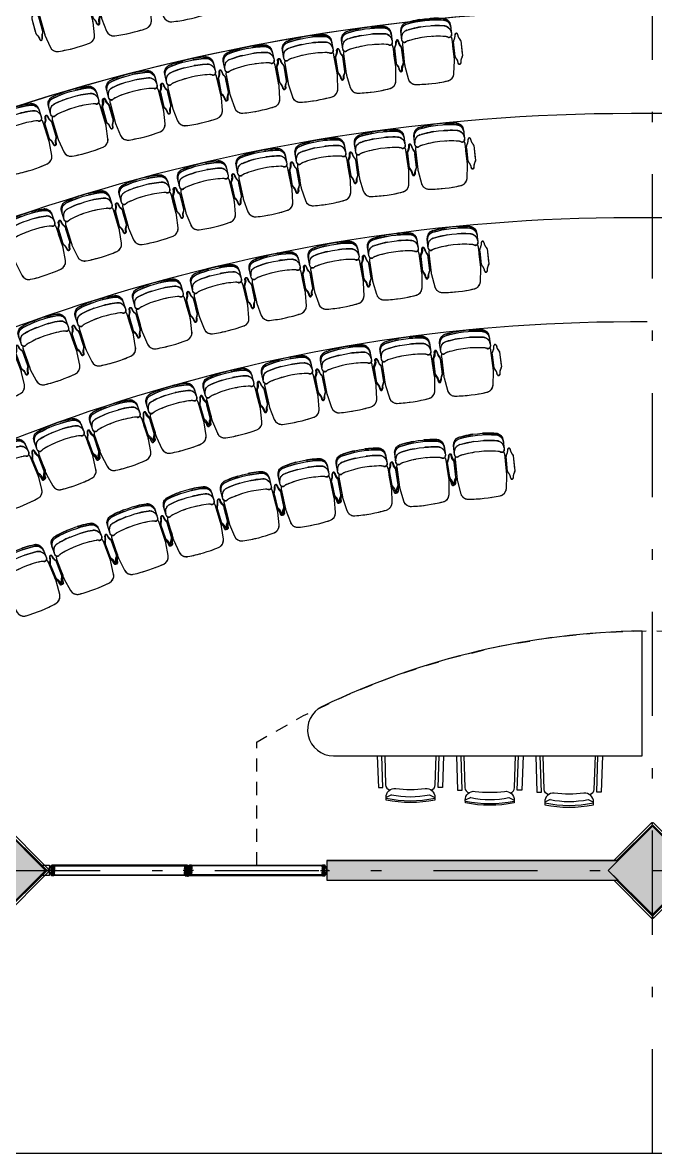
# Model space of a CAD drawing. Header units: millimetres. Extents: x 182 to 575, y -105 to 95.
# Drawn here: x 199 to 205.07, y -4.97 to 5.89 of the extents above; entities that cross this region are included whole.
import ezdxf

# ---------------------------------------------------------------- set-up
doc = ezdxf.new("R2010")
doc.units = ezdxf.units.MM
doc.header["$MEASUREMENT"] = 0
for name, pattern in [('DASHDOT', [1, 0.5, -0.25, 0, -0.25]), ('HIDDEN2', [0.1875, 0.125, -0.0625]), ('XR_BL2_AND_MON-REV15$0$DASHDOT', [1, 0.5, -0.25, 0, -0.25])]:
    doc.linetypes.add(name, pattern=pattern)
for name, color, linetype in [('base', 253, 'Continuous'), ('DEMOLIR', 10, 'HIDDEN2'), ('EIXOS', 31, 'DASHDOT'), ('Mob', 252, 'Continuous'), ('XR_BL2_AND_MON-REV15$0$aca', 2, 'Continuous'), ('XR_BL2_AND_MON-REV15$0$EIXOS_PERFIL', 181, 'XR_BL2_AND_MON-REV15$0$DASHDOT'), ('XR_BL2_AND_MON-REV15$0$MARMORE', 7, 'Continuous'), ('XR_BL2_AND_MON-REV15$0$PERFIL_DIV', 41, 'Continuous'), ('XR_BL2_AND_MON-REV15$0$SHADE', 7, 'Continuous')]:
    doc.layers.add(name, color=color, linetype=linetype)

# ---------------------------------------------------------------- blocks, each defined once
blk = doc.blocks.new('XR_BL2_AND_MON-REV15$0$P2000501')
for points in [[(0.231, -0.362, 0.149389), (0.24, -0.334), (0.24, -0.142, 0.03724), (0.239, -0.127), (0.221, -0.006, 0.342214), (0.154, 0.058, 0.051556), (-0.154, 0.058, 0.342214), (-0.221, -0.006), (-0.239, -0.127, 0.03724), (-0.24, -0.142), (-0.24, -0.334, 0.149389), (-0.231, -0.362)], [(0.24, -0.397, -0.36261), (0.178, -0.471, -0.08991), (-0.178, -0.471, -0.36261), (-0.24, -0.397)], [(0.24, -0.453, -0.36261), (0.178, -0.527, -0.08991), (-0.178, -0.527, -0.36261), (-0.24, -0.453)]]:
    blk.add_lwpolyline(points, format="xyb")
for points in [[(-0.254, -0.154, -0.164851), (-0.25, -0.166), (-0.25, -0.31, -0.164851), (-0.254, -0.322, 0.162089), (-0.273, -0.375, -1), (-0.297, -0.375, 0.162089), (-0.316, -0.322, -0.164851), (-0.32, -0.31), (-0.32, -0.166, -0.164851), (-0.316, -0.154, 0.162089), (-0.297, -0.1, -1), (-0.273, -0.1, 0.162089)], [(0.25, -0.166), (0.25, -0.31, 0.164851), (0.254, -0.322, -0.162089), (0.273, -0.375, 1), (0.297, -0.375, -0.162089), (0.316, -0.322, 0.164851), (0.32, -0.31), (0.32, -0.166, 0.164851), (0.316, -0.154, -0.162089), (0.297, -0.1, 1), (0.273, -0.1, -0.162089), (0.254, -0.154, 0.164851)], [(-0.178, -0.368, 0.08991), (0.178, -0.368, 0.086278), (0.203, -0.359, -0.57735), (0.24, -0.381), (0.24, -0.468, -0.36261), (0.178, -0.542, -0.08991), (-0.178, -0.542, -0.36261), (-0.24, -0.468), (-0.24, -0.381, -0.57735), (-0.203, -0.359, 0.086278)]]:
    blk.add_lwpolyline(points, format="xyb", close=True)
blk = doc.blocks.new('XR_BL2_AND_MON-REV15$0$P50X50')
at = {"layer": 'base'}
blk.add_hatch(color=256, dxfattribs=at).paths.add_polyline_path([(0, -0.424), (0.424, 0), (0, 0.424), (-0.424, 0)])
at = {"layer": 'base', "linetype": 'ByBlock'}
blk.add_lwpolyline([(0, -0.424), (0.424, 0), (0, 0.424), (-0.424, 0)], close=True, dxfattribs=at)
blk = doc.blocks.new('XR_BL2_AND_MON-REV15$0$PILAR 60X60_45')
at = {"layer": 'base'}
blk.add_blockref('XR_BL2_AND_MON-REV15$0$P50X50', (0, 0), dxfattribs=at)
blk = doc.blocks.new('XR_BL2_AND_MON-REV15$0$PILAR_60X60_JUNTA')
at = {"layer": 'base'}
for points in [[(-0.414, 0.01), (0, 0.424), (0.414, 0.01)], [(-0.414, -0.01), (0, -0.424), (0.414, -0.01)]]:
    blk.add_hatch(color=256, dxfattribs=at).paths.add_polyline_path(points)
at = {"layer": 'base', "linetype": 'ByBlock'}
for points in [[(-0.414, 0.01), (0, 0.424), (0.414, 0.01)], [(-0.414, -0.01), (0, -0.424), (0.414, -0.01)]]:
    blk.add_lwpolyline(points, close=True, dxfattribs=at)
at = {"layer": 'base'}
blk.add_point((0, 0), dxfattribs=at)
blk = doc.blocks.new('XR_BL2_AND_MON-REV15$0$P_M')
at = {"layer": 'XR_BL2_AND_MON-REV15$0$MARMORE'}
for p, q in [((-0.007, 0.035), (-0.46, -0.417)), ((0.007, 0.021), (-0.445, -0.431)), ((0.007, 0.021), (-0.007, 0.035)), ((0, 0.028), (0.007, 0.035)), ((0.438, -0.424), (0, 0.014)), ((-0.453, -0.424), (-0.46, -0.417)), ((-0.453, -0.424), (-0.46, -0.431)), ((-0.46, -0.431), (-0.007, -0.884)), ((-0.453, -0.424), (-0.445, -0.431)), ((-0.438, -0.424), (0, -0.863)), ((-0.007, -0.87), (0.445, -0.417)), ((0.445, -0.417), (0.46, -0.431)), ((0.453, -0.424), (0.46, -0.417)), ((-0.007, -0.87), (0.007, -0.884)), ((0, -0.877), (-0.007, -0.884))]:
    blk.add_line(p, q, dxfattribs=at)
for points in [[(0.46, -0.417), (0.007, 0.035)], [(0.007, -0.884), (0.46, -0.431)]]:
    blk.add_lwpolyline(points, dxfattribs=at)
blk = doc.blocks.new('XR_BL2_AND_MON-REV15$0$A$C331768BC')
at = {"layer": 'XR_BL2_AND_MON-REV15$0$SHADE'}
blk.add_hatch(color=254, dxfattribs=at).paths.add_polyline_path([(73, 22), (73, 17), (85, 17), (85, 26), (80, 26), (80, 45), (85, 45), (85, 54), (73, 54), (73, 49), (29, 49), (29, 54), (18, 54), (18, 46), (23, 46), (23, 25), (18, 25), (18, 17), (29, 17), (29, 22), (51, 22)])
at = {"layer": 'XR_BL2_AND_MON-REV15$0$EIXOS_PERFIL'}
for p, q in [((-9, 35, -59), (110, 35, -59)), ((51, 86, -59), (51, -19, -59))]:
    blk.add_line(p, q, dxfattribs=at)
at = {"layer": 'XR_BL2_AND_MON-REV15$0$PERFIL_DIV'}
for p, q in [((0, 65, -59), (0, 46, -59)), ((2, 66, -59), (1, 66, -59)), ((2, 5, -59), (1, 5, -59)), ((2, 50, -59), (2, 66, -59)), ((9, 50, -59), (2, 50, -59)), ((2, 49, -59), (11, 49, -59)), ((2, 46, -59), (2, 49, -59)), ((13, 42, -59), (6, 42, -59)), ((16, 40, -59), (6, 40, -59)), ((9, 65, -59), (9, 50, -59)), ((9, 33, -59), (9, 37, -59)), ((10, 63, -59), (10, 65, -59)), ((10, 50, -59), (10, 57, -59)), ((15, 50, -59), (10, 50, -59)), ((10, 37, -59), (10, 33, -59)), ((11, 49, -59), (11, 49, -59)), ((11, 49, -59), (13, 49, -59)), ((12, 40, -59), (16, 40, -59)), ((15, 39, -59), (12, 39, -59)), ((12, 31, -59), (15, 31, -59)), ((16, 30, -59), (12, 30, -59)), ((14, 69, -59), (13, 69, -59)), ((13, 69, -59), (13, 51, -59)), ((13, 51, -59), (14, 51, -59)), ((13, 49, -59), (13, 42, -59)), ((14, 71, -59), (34, 71, -59)), ((15, 70, -59), (14, 70, -59)), ((14, 58, -59), (14, 69, -59)), ((21, 58, -59), (14, 58, -59)), ((14, 55, -59), (30, 55, -59)), ((14, 51, -59), (14, 55, -59)), ((15, 67, -59), (15, 70, -59)), ((15, 67, -59), (16, 67, -59)), ((18, 58, -59), (15, 60, -59)), ((15, 60, -59), (16, 60, -59)), ((16, 55, -59), (15, 55, -59)), ((15, 55, -59), (15, 50, -59)), ((15, 42, -59), (15, 49, -59)), ((15, 49, -59), (16, 49, -59)), ((16, 42, -59), (15, 42, -59)), ((18, 13, -59), (15, 11, -59)), ((15, 11, -59), (16, 11, -59)), ((16, 70, -59), (31, 70, -59)), ((16, 67, -59), (16, 70, -59)), ((16, 60, -59), (19, 58, -59)), ((16, 49, -59), (16, 55, -59)), ((16, 40, -59), (16, 42, -59)), ((16, 40, -59), (16, 40, -59)), ((16, 31, -59), (16, 30, -59)), ((16, 30, -59), (16, 29, -59)), ((16, 11, -59), (19, 13, -59)), ((17, 39, -59), (18, 39, -59)), ((18, 32, -59), (17, 32, -59)), ((21, 59, -59), (22, 61, -59)), ((24, 59, -59), (21, 58, -59)), ((21, 12, -59), (22, 10, -59)), ((23, 60, -59), (22, 59, -59)), ((23, 11, -59), (22, 12, -59)), ((24, 62, -59), (39, 65, -59)), ((39, 64, -59), (24, 61, -59)), ((30, 57, -59), (24, 59, -59)), ((39, 7, -59), (24, 10, -59)), ((24, 9, -59), (39, 6, -59)), ((30, 55, -59), (30, 57, -59)), ((33, 66, -59), (31, 66, -59)), ((71, 54, -59), (31, 54, -59)), ((32, 68, -59), (32, 68, -59)), ((32, 67, -59), (32, 67, -59)), ((34, 70, -59), (34, 70, -59)), ((35, 70, -59), (35, 70, -59)), ((36, 68, -59), (36, 68, -59)), ((36, 67, -59), (36, 67, -59)), ((37, 66, -59), (36, 66, -59)), ((40, 69, -59), (37, 70, -59)), ((40, 67, -59), (38, 68, -59)), ((42, 68, -59), (51, 68, -59)), ((50, 66, -59), (42, 66, -59)), ((48, 56, -59), (43, 63, -59)), ((59, 56, -59), (43, 56, -59)), ((43, 56, -59), (43, 54, -59)), ((43, 54, -59), (59, 54, -59)), ((43, 15, -59), (43, 17, -59)), ((43, 17, -59), (59, 17, -59)), ((48, 15, -59), (43, 8, -59)), ((59, 15, -59), (43, 15, -59)), ((44, 63, -59), (49, 56, -59)), ((44, 8, -59), (49, 15, -59)), ((50, 65, -59), (50, 66, -59)), ((50, 65, -59), (51, 65, -59)), ((51, 65, -59), (51, 68, -59)), ((60, 68, -59), (51, 68, -59)), ((51, 65, -59), (51, 68, -59)), ((51, 65, -59), (51, 68, -59)), ((51, 65, -59), (51, 68, -59)), ((53, 65, -59), (51, 65, -59)), ((51, 6, -59), (51, 3, -59)), ((51, 6, -59), (51, 3, -59)), ((51, 6, -59), (51, 3, -59)), ((51, 6, -59), (51, 3, -59)), ((53, 65, -59), (53, 66, -59)), ((53, 66, -59), (60, 66, -59)), ((58, 63, -59), (53, 56, -59)), ((58, 8, -59), (53, 15, -59)), ((54, 56, -59), (59, 63, -59)), ((54, 15, -59), (59, 8, -59)), ((59, 54, -59), (59, 56, -59)), ((59, 17, -59), (59, 15, -59)), ((62, 69, -59), (65, 70, -59)), ((62, 67, -59), (64, 68, -59)), ((78, 62, -59), (63, 65, -59)), ((63, 64, -59), (78, 61, -59)), ((63, 7, -59), (78, 10, -59)), ((78, 9, -59), (63, 6, -59)), ((65, 66, -59), (66, 66, -59)), ((66, 68, -59), (66, 68, -59)), ((66, 67, -59), (66, 67, -59)), ((67, 70, -59), (67, 70, -59)), ((88, 71, -59), (68, 71, -59)), ((68, 70, -59), (68, 70, -59)), ((69, 66, -59), (71, 66, -59)), ((71, 54, -59), (69, 54, -59)), ((70, 68, -59), (70, 68, -59)), ((70, 67, -59), (70, 67, -59)), ((86, 70, -59), (71, 70, -59)), ((72, 57, -59), (78, 59, -59)), ((72, 55, -59), (72, 57, -59)), ((88, 55, -59), (72, 55, -59)), ((78, 59, -59), (81, 58, -59)), ((79, 60, -59), (80, 59, -59)), ((79, 11, -59), (80, 12, -59)), ((81, 59, -59), (80, 61, -59)), ((81, 12, -59), (80, 10, -59)), ((81, 58, -59), (88, 58, -59)), ((86, 60, -59), (83, 58, -59)), ((86, 11, -59), (83, 13, -59)), ((84, 58, -59), (87, 60, -59)), ((85, 39, -59), (84, 39, -59)), ((84, 32, -59), (85, 32, -59)), ((85, 17, -59), (85, 26, -59)), ((86, 67, -59), (86, 70, -59)), ((88, 67, -59), (86, 67, -59)), ((87, 60, -59), (86, 60, -59)), ((86, 49, -59), (86, 55, -59)), ((86, 55, -59), (88, 55, -59)), ((88, 49, -59), (86, 49, -59)), ((86, 40, -59), (86, 42, -59)), ((86, 42, -59), (88, 42, -59)), ((86, 40, -59), (96, 40, -59)), ((90, 40, -59), (86, 40, -59)), ((86, 40, -59), (86, 40, -59)), ((86, 31, -59), (86, 30, -59)), ((86, 30, -59), (86, 29, -59)), ((86, 30, -59), (90, 30, -59)), ((86, 22, -59), (86, 15, -59)), ((87, 11, -59), (86, 11, -59)), ((87, 39, -59), (90, 39, -59)), ((90, 31, -59), (87, 31, -59)), ((88, 67, -59), (88, 70, -59)), ((88, 70, -59), (88, 70, -59)), ((88, 58, -59), (88, 69, -59)), ((88, 69, -59), (89, 69, -59)), ((88, 55, -59), (88, 50, -59)), ((88, 51, -59), (88, 55, -59)), ((88, 50, -59), (92, 50, -59)), ((89, 51, -59), (88, 51, -59)), ((88, 42, -59), (88, 49, -59)), ((89, 69, -59), (89, 51, -59)), ((89, 49, -59), (89, 42, -59)), ((91, 49, -59), (89, 49, -59)), ((89, 42, -59), (96, 42, -59)), ((101, 49, -59), (91, 49, -59)), ((91, 49, -59), (91, 49, -59)), ((92, 63, -59), (92, 65, -59)), ((92, 50, -59), (92, 57, -59)), ((92, 37, -59), (92, 33, -59)), ((93, 65, -59), (93, 50, -59)), ((93, 50, -59), (101, 50, -59)), ((93, 33, -59), (93, 37, -59)), ((101, 66, -59), (101, 66, -59)), ((101, 50, -59), (101, 66, -59)), ((101, 54, -59), (101, 56, -59)), ((102, 65, -59), (102, 46, -59))]:
    blk.add_line(p, q, dxfattribs=at)
at = {"layer": 'XR_BL2_AND_MON-REV15$0$PERFIL_DIV', "linetype": 'Continuous'}
for p, q in [((0, 6, -59), (0, 25, -59)), ((2, 25, -59), (2, 22, -59)), ((2, 22, -59), (11, 22, -59)), ((9, 20, -59), (2, 20, -59)), ((2, 20, -59), (2, 5, -59)), ((16, 30, -59), (6, 30, -59)), ((13, 29, -59), (6, 29, -59)), ((9, 6, -59), (9, 20, -59)), ((15, 20, -59), (10, 20, -59)), ((10, 20, -59), (10, 14, -59)), ((10, 8, -59), (10, 6, -59)), ((11, 22, -59), (11, 22, -59)), ((11, 22, -59), (13, 22, -59)), ((13, 22, -59), (13, 29, -59)), ((13, 2, -59), (13, 20, -59)), ((13, 20, -59), (14, 20, -59)), ((14, 2, -59), (13, 2, -59)), ((14, 20, -59), (14, 15, -59)), ((14, 15, -59), (30, 15, -59)), ((21, 13, -59), (14, 13, -59)), ((14, 13, -59), (14, 2, -59)), ((15, 1, -59), (14, 1, -59)), ((15, 29, -59), (15, 22, -59)), ((16, 29, -59), (15, 29, -59)), ((15, 22, -59), (16, 22, -59)), ((15, 15, -59), (15, 20, -59)), ((16, 15, -59), (15, 15, -59)), ((15, 4, -59), (16, 4, -59)), ((15, 4, -59), (15, 1, -59)), ((16, 40, -59), (16, 55, -59)), ((16, 55, -59), (33, 55, -59)), ((16, 15, -59), (16, 31, -59)), ((16, 22, -59), (16, 15, -59)), ((33, 15, -59), (16, 15, -59)), ((16, 4, -59), (16, 1, -59)), ((16, 1, -59), (31, 1, -59)), ((29, 54, -59), (18, 54, -59)), ((18, 54, -59), (18, 46, -59)), ((18, 46, -59), (23, 46, -59)), ((21, 44, -59), (18, 44, -59)), ((18, 44, -59), (18, 40, -59)), ((18, 31, -59), (18, 27, -59)), ((18, 27, -59), (21, 27, -59)), ((23, 25, -59), (18, 25, -59)), ((18, 25, -59), (18, 17, -59)), ((18, 17, -59), (29, 17, -59)), ((21, 27, -59), (21, 44, -59)), ((24, 12, -59), (21, 13, -59)), ((23, 46, -59), (23, 25, -59)), ((30, 14, -59), (24, 12, -59)), ((29, 49, -59), (29, 54, -59)), ((73, 49, -59), (29, 49, -59)), ((29, 22, -59), (51, 22, -59)), ((29, 17, -59), (29, 22, -59)), ((30, 15, -59), (30, 14, -59)), ((31, 54, -59), (31, 50, -59)), ((33, 54, -59), (31, 54, -59)), ((31, 54, -59), (31, 50, -59)), ((31, 50, -59), (71, 50, -59)), ((31, 50, -59), (71, 50, -59)), ((31, 17, -59), (31, 20, -59)), ((31, 20, -59), (71, 20, -59)), ((51, 20, -59), (31, 20, -59)), ((31, 20, -59), (31, 17, -59)), ((71, 17, -59), (31, 17, -59)), ((31, 17, -59), (33, 17, -59)), ((33, 5, -59), (31, 5, -59)), ((32, 4, -59), (32, 4, -59)), ((32, 3, -59), (32, 3, -59)), ((33, 55, -59), (33, 54, -59)), ((33, 17, -59), (33, 16, -59)), ((34, 1, -59), (34, 1, -59)), ((35, 1, -59), (35, 1, -59)), ((37, 5, -59), (36, 5, -59)), ((36, 4, -59), (36, 4, -59)), ((36, 3, -59), (36, 3, -59)), ((40, 2, -59), (37, 1, -59)), ((40, 4, -59), (38, 3, -59)), ((50, 5, -59), (42, 5, -59)), ((42, 3, -59), (51, 3, -59)), ((50, 6, -59), (51, 6, -59)), ((50, 6, -59), (50, 5, -59)), ((51, 22, -59), (51, 20, -59)), ((51, 20, -59), (51, 22, -59)), ((51, 22, -59), (73, 22, -59)), ((71, 20, -59), (51, 20, -59)), ((53, 6, -59), (51, 6, -59)), ((60, 3, -59), (51, 3, -59)), ((53, 6, -59), (53, 5, -59)), ((53, 5, -59), (60, 5, -59)), ((62, 4, -59), (64, 3, -59)), ((62, 2, -59), (65, 1, -59)), ((65, 5, -59), (66, 5, -59)), ((66, 4, -59), (66, 4, -59)), ((66, 3, -59), (66, 3, -59)), ((67, 1, -59), (67, 1, -59)), ((68, 1, -59), (68, 1, -59)), ((69, 54, -59), (69, 55, -59)), ((69, 55, -59), (86, 55, -59)), ((69, 16, -59), (69, 17, -59)), ((69, 17, -59), (71, 17, -59)), ((86, 15, -59), (69, 15, -59)), ((69, 5, -59), (71, 5, -59)), ((70, 4, -59), (70, 4, -59)), ((70, 3, -59), (70, 3, -59)), ((71, 50, -59), (71, 54, -59)), ((71, 50, -59), (71, 54, -59)), ((71, 20, -59), (71, 17, -59)), ((71, 17, -59), (71, 20, -59)), ((86, 1, -59), (71, 1, -59)), ((88, 15, -59), (72, 15, -59)), ((72, 15, -59), (72, 14, -59)), ((72, 14, -59), (78, 12, -59)), ((85, 54, -59), (73, 54, -59)), ((73, 54, -59), (73, 49, -59)), ((73, 22, -59), (73, 17, -59)), ((73, 17, -59), (85, 17, -59)), ((78, 12, -59), (81, 13, -59)), ((80, 26, -59), (80, 45, -59)), ((80, 45, -59), (85, 45, -59)), ((85, 26, -59), (80, 26, -59)), ((85, 44, -59), (81, 44, -59)), ((81, 44, -59), (81, 27, -59)), ((81, 27, -59), (85, 27, -59)), ((81, 13, -59), (88, 13, -59)), ((84, 13, -59), (87, 11, -59)), ((85, 45, -59), (85, 54, -59)), ((85, 40, -59), (85, 44, -59)), ((85, 27, -59), (85, 31, -59)), ((86, 55, -59), (86, 40, -59)), ((86, 31, -59), (86, 15, -59)), ((86, 30, -59), (96, 30, -59)), ((86, 29, -59), (88, 29, -59)), ((88, 22, -59), (86, 22, -59)), ((86, 15, -59), (88, 15, -59)), ((88, 4, -59), (86, 4, -59)), ((86, 4, -59), (86, 1, -59)), ((88, 29, -59), (88, 22, -59)), ((89, 20, -59), (88, 20, -59)), ((88, 20, -59), (88, 15, -59)), ((88, 15, -59), (88, 20, -59)), ((88, 20, -59), (92, 20, -59)), ((88, 13, -59), (88, 2, -59)), ((88, 4, -59), (88, 1, -59)), ((88, 2, -59), (89, 2, -59)), ((88, 1, -59), (88, 1, -59)), ((89, 22, -59), (89, 29, -59)), ((89, 29, -59), (96, 29, -59)), ((91, 22, -59), (89, 22, -59)), ((89, 2, -59), (89, 20, -59)), ((101, 22, -59), (91, 22, -59)), ((91, 22, -59), (91, 22, -59)), ((92, 20, -59), (92, 14, -59)), ((92, 8, -59), (92, 6, -59)), ((93, 6, -59), (93, 20, -59)), ((93, 20, -59), (101, 20, -59)), ((101, 25, -59), (101, 22, -59)), ((101, 20, -59), (101, 5, -59)), ((101, 5, -59), (101, 5, -59)), ((102, 6, -59), (102, 25, -59)), ((14, 0, -59), (34, 0, -59)), ((88, 0, -59), (68, 0, -59))]:
    blk.add_line(p, q, dxfattribs=at)
at = {"layer": 'XR_BL2_AND_MON-REV15$0$PERFIL_DIV'}
for centre, radius, start, end in [((1, 65, -59), 1, 90, 180), ((6, 47, -59), 6.07, 180.5943, 275.4313), ((6, 47, -59), 4.57, 180.5943, 275.4313), ((15, 65, -59), 6.6, 101.8368, 173.416), ((12, 37, -59), 3, 90, 180), ((12, 33, -59), 3, 180, 270), ((15, 65, -59), 5.05, 99.9202, 174.746), ((4, 60, -59), 7.23, 332.7929, 27.2071), ((12, 37, -59), 2, 90, 180), ((12, 33, -59), 2, 180, 270), ((17, 40, -59), 1.56, 189.429, 326.8025), ((17, 31, -59), 1.56, 33.1975, 170.571), ((17, 40, -59), 0.75, 180, 318.1897), ((17, 31, -59), 0.75, 41.8103, 180), ((20, 60, -59), 2.5, 242.2723, 327.038), ((18, 39, -59), 0.212, 320.0178, 87.8904), ((18, 32, -59), 0.212, 272.1096, 39.9822), ((20, 11, -59), 2.5, 32.962, 117.7277), ((20, 60, -59), 2, 242.2723, 327.038), ((20, 11, -59), 2, 32.962, 117.7277), ((24, 60, -59), 2, 102.9112, 147.038), ((24, 11, -59), 2, 212.962, 257.0888), ((24, 60, -59), 1.5, 102.9112, 147.038), ((24, 11, -59), 1.5, 212.962, 257.0888), ((31, 70, -59), 0.3, 332.9643, 90), ((34, 68, -59), 3.55, 152.9643, 208.0213), ((31, 66, -59), 0.3, 208.0213, 270), ((34, 68, -59), 1.85, 102.4869, 167.5131), ((34, 68, -59), 2.15, 169.2778, 190.7222), ((34, 68, -59), 1.85, 192.4869, 225.2481), ((33, 66, -59), 0.3, 270, 45.2481), ((34, 66, -59), 5, 58.731, 90), ((34, 68, -59), 2.15, 79.2778, 100.7222), ((34, 68, -59), 1.85, 12.4869, 77.5131), ((34, 68, -59), 1.85, 314.7519, 347.5131), ((36, 66, -59), 0.3, 134.7519, 270), ((34, 68, -59), 2.15, 349.2778, 10.7222), ((34, 68, -59), 3.55, 331.9787, 359.2788), ((37, 66, -59), 0.3, 270, 331.9787), ((38, 68, -59), 0.4, 58.731, 179.2788), ((40, 60, -59), 4.5, 42.7825, 102.9112), ((40, 60, -59), 5, 42.7825, 102.9112), ((40, 11, -59), 4.5, 257.0888, 317.2175), ((40, 11, -59), 5, 257.0888, 317.2175), ((42, 73, -59), 5, 238.731, 270), ((42, 71, -59), 4.68, 238.731, 270), ((62, 60, -59), 5, 77.0888, 137.2175), ((62, 11, -59), 5, 222.7825, 282.9112), ((62, 60, -59), 4.5, 77.0888, 137.2175), ((62, 11, -59), 4.5, 222.7825, 282.9112), ((60, 73, -59), 5, 270, 301.269), ((60, 71, -59), 4.68, 270, 301.269), ((64, 68, -59), 0.4, 0.7212, 121.269), ((68, 68, -59), 3.55, 180.7212, 208.0213), ((68, 66, -59), 5, 90, 121.269), ((65, 66, -59), 0.3, 208.0213, 270), ((68, 68, -59), 1.85, 102.4869, 167.5131), ((68, 68, -59), 2.15, 169.2778, 190.7222), ((68, 68, -59), 1.85, 192.4869, 225.2481), ((66, 66, -59), 0.3, 270, 45.2481), ((68, 68, -59), 2.15, 79.2778, 100.7222), ((68, 68, -59), 1.85, 12.4869, 77.5131), ((68, 68, -59), 1.85, 314.7519, 347.5131), ((69, 66, -59), 0.3, 134.7519, 270), ((68, 68, -59), 2.15, 349.2778, 10.7222), ((71, 70, -59), 0.3, 90, 207.0357), ((68, 68, -59), 3.55, 331.9787, 27.0357), ((71, 66, -59), 0.3, 270, 331.9787), ((78, 60, -59), 2, 32.962, 77.0888), ((78, 60, -59), 1.5, 32.962, 77.0888), ((78, 11, -59), 1.5, 282.9112, 327.038), ((78, 11, -59), 2, 282.9112, 327.038), ((82, 60, -59), 2.5, 212.962, 297.7277), ((82, 11, -59), 2.5, 62.2723, 147.038), ((82, 60, -59), 2, 212.962, 297.7277), ((82, 11, -59), 2, 62.2723, 147.038), ((84, 39, -59), 0.212, 92.1096, 219.9822), ((85, 40, -59), 1.56, 213.1975, 350.571), ((85, 31, -59), 1.56, 9.429, 146.8025), ((84, 32, -59), 0.212, 140.0178, 267.8904), ((85, 40, -59), 0.75, 221.8103, 0), ((85, 31, -59), 0.75, 0, 138.1897), ((87, 65, -59), 6.6, 6.584, 78.1632), ((87, 65, -59), 5.05, 5.254, 80.0798), ((90, 37, -59), 3, 0, 90), ((90, 37, -59), 2, 0, 90), ((90, 33, -59), 3, 270, 0), ((90, 33, -59), 2, 270, 0), ((98, 60, -59), 7.23, 152.7929, 207.2071), ((96, 47, -59), 6.07, 264.5687, 359.4057), ((96, 47, -59), 4.57, 264.5687, 359.4057), ((101, 65, -59), 1, 0, 90)]:
    blk.add_arc(centre, radius, start, end, dxfattribs=at)
at = {"layer": 'XR_BL2_AND_MON-REV15$0$PERFIL_DIV', "linetype": 'Continuous'}
for centre, radius, start, end in [((6, 24, -59), 6.07, 84.5687, 179.4057), ((1, 6, -59), 1, 180, 270), ((6, 24, -59), 4.57, 84.5687, 179.4057), ((15, 6, -59), 6.6, 186.584, 258.1632), ((4, 11, -59), 7.23, 332.7929, 27.2071), ((15, 6, -59), 5.05, 185.254, 260.0798), ((17, 40, -59), 0.75, 180, 0), ((17, 31, -59), 0.75, 0, 180), ((34, 3, -59), 3.55, 151.9787, 207.0357), ((31, 5, -59), 0.3, 90, 151.9787), ((31, 1, -59), 0.3, 270, 27.0357), ((34, 3, -59), 1.85, 134.7519, 167.5131), ((34, 3, -59), 2.15, 169.2778, 190.7222), ((34, 3, -59), 1.85, 192.4869, 257.5131), ((33, 55, -59), 0.5, 0, 90), ((33, 16, -59), 0.5, 270, 0), ((33, 5, -59), 0.3, 314.7519, 90), ((34, 3, -59), 2.15, 259.2778, 280.7222), ((34, 5, -59), 5, 270, 301.269), ((34, 3, -59), 1.85, 12.4869, 45.2481), ((36, 5, -59), 0.3, 90, 225.2481), ((34, 3, -59), 1.85, 282.4869, 347.5131), ((34, 3, -59), 2.15, 349.2778, 10.7222), ((34, 3, -59), 3.55, 0.7212, 28.0213), ((37, 5, -59), 0.3, 28.0213, 90), ((38, 3, -59), 0.4, 180.7212, 301.269), ((42, 0, -59), 4.68, 90, 121.269), ((42, -2, -59), 5, 90, 121.269), ((60, 0, -59), 4.68, 58.731, 90), ((60, -2, -59), 5, 58.731, 90), ((68, 3, -59), 3.55, 151.9787, 179.2788), ((64, 3, -59), 0.4, 238.731, 359.2788), ((65, 5, -59), 0.3, 90, 151.9787), ((68, 5, -59), 5, 238.731, 270), ((68, 3, -59), 1.85, 134.7519, 167.5131), ((66, 5, -59), 0.3, 314.7519, 90), ((68, 3, -59), 2.15, 169.2778, 190.7222), ((68, 3, -59), 1.85, 192.4869, 257.5131), ((68, 3, -59), 2.15, 259.2778, 280.7222), ((68, 3, -59), 1.85, 282.4869, 347.5131), ((69, 55, -59), 0.5, 90, 180), ((69, 16, -59), 0.5, 180, 270), ((68, 3, -59), 1.85, 12.4869, 45.2481), ((69, 5, -59), 0.3, 90, 225.2481), ((68, 3, -59), 2.15, 349.2778, 10.7222), ((68, 3, -59), 3.55, 332.9643, 28.0213), ((71, 5, -59), 0.3, 28.0213, 90), ((71, 1, -59), 0.3, 152.9643, 270), ((85, 40, -59), 0.75, 180, 0), ((85, 31, -59), 0.75, 0, 180), ((87, 6, -59), 6.6, 281.8368, 353.416), ((87, 6, -59), 5.05, 279.9202, 354.746), ((98, 11, -59), 7.23, 152.7929, 207.2071), ((96, 24, -59), 6.07, 0.5943, 95.4313), ((96, 24, -59), 4.57, 0.5943, 95.4313), ((101, 6, -59), 1, 270, 0)]:
    blk.add_arc(centre, radius, start, end, dxfattribs=at)
at = {"layer": 'XR_BL2_AND_MON-REV15$0$PERFIL_DIV'}
blk.add_point((51, 35, -59), dxfattribs=at)
blk = doc.blocks.new('XR_BL2_AND_MON-REV15$0$A$C03051BF2')
at = {"layer": 'XR_BL2_AND_MON-REV15$0$aca'}
for p, q in [((49, 21, -29), (49, 63, -29)), ((53, 21, -29), (53, 63, -29))]:
    blk.add_line(p, q, dxfattribs=at)
at = {"layer": 'XR_BL2_AND_MON-REV15$0$EIXOS_PERFIL'}
blk.add_line((51, -16, -29), (51, 71, -29), dxfattribs=at)
at = {"layer": 'XR_BL2_AND_MON-REV15$0$PERFIL_DIV'}
for p, q in [((0, 6, -29), (0, 25, -29)), ((2, 5, -29), (1, 5, -29)), ((2, 25, -29), (2, 22, -29)), ((2, 22, -29), (11, 22, -29)), ((9, 20, -29), (2, 20, -29)), ((2, 20, -29), (2, 5, -29)), ((7, 30, -29), (16, 30, -29)), ((13, 29, -29), (6, 29, -29)), ((9, 6, -29), (9, 20, -29)), ((15, 20, -29), (10, 20, -29)), ((10, 20, -29), (10, 14, -29)), ((10, 8, -29), (10, 6, -29)), ((11, 22, -29), (11, 22, -29)), ((11, 22, -29), (13, 22, -29)), ((13, 22, -29), (13, 29, -29)), ((13, 2, -29), (13, 20, -29)), ((13, 20, -29), (14, 20, -29)), ((14, 2, -29), (13, 2, -29)), ((14, 20, -44), (14, 15, -40)), ((14, 20, -29), (14, 15, -29)), ((14, 15, -29), (30, 15, -29)), ((21, 13, -29), (14, 13, -29)), ((14, 13, -29), (14, 2, -29)), ((15, 1, -29), (14, 1, -29)), ((14, 0, -29), (34, 0, -29)), ((15, 29, -29), (15, 22, -29)), ((16, 29, -29), (15, 29, -29)), ((15, 22, -29), (16, 22, -29)), ((15, 15, -29), (15, 20, -29)), ((16, 15, -29), (15, 15, -29)), ((18, 13, -29), (15, 11, -29)), ((18, 13, -29), (15, 11, -29)), ((15, 11, -29), (16, 11, -29)), ((15, 11, -29), (16, 11, -29)), ((15, 4, -29), (16, 4, -29)), ((15, 4, -29), (15, 1, -29)), ((16, 29, -29), (16, 30, -29)), ((16, 22, -29), (16, 15, -29)), ((16, 11, -29), (19, 13, -29)), ((16, 11, -29), (19, 13, -29)), ((16, 4, -29), (16, 1, -29)), ((16, 1, -29), (31, 1, -29)), ((24, 12, -29), (21, 13, -29)), ((21, 12, -29), (22, 10, -29)), ((21, 12, -29), (22, 10, -29)), ((23, 11, -29), (22, 12, -29)), ((23, 11, -29), (22, 12, -29)), ((30, 14, -29), (24, 12, -29)), ((39, 7, -29), (24, 10, -29)), ((39, 7, -29), (24, 10, -29)), ((24, 9, -29), (39, 6, -29)), ((24, 9, -29), (39, 6, -29)), ((30, 15, -29), (30, 14, -29)), ((33, 5, -29), (31, 5, -29)), ((32, 4, -29), (32, 4, -29)), ((32, 3, -29), (32, 3, -29)), ((68, 17, -29), (34, 17, -29)), ((34, 1, -29), (34, 1, -29)), ((35, 1, -29), (35, 1, -29)), ((37, 5, -29), (36, 5, -29)), ((36, 4, -29), (36, 4, -29)), ((36, 3, -29), (36, 3, -29)), ((40, 2, -29), (37, 1, -29)), ((40, 4, -29), (38, 3, -29)), ((50, 5, -29), (42, 5, -29)), ((42, 3, -29), (51, 3, -29)), ((43, 15, -29), (43, 17, -29)), ((43, 15, -29), (43, 17, -29)), ((48, 15, -29), (43, 8, -29)), ((59, 15, -29), (43, 15, -29)), ((48, 15, -29), (43, 8, -29)), ((59, 15, -29), (43, 15, -29)), ((44, 8, -29), (49, 15, -29)), ((44, 8, -29), (49, 15, -29)), ((55, 21, -29), (48, 21, -29)), ((53, 63, -29), (49, 63, -29)), ((53, 63, -29), (49, 63, -29)), ((49, 21, -29), (49, 63, -29)), ((53, 62, -29), (49, 62, -29)), ((53, 61, -29), (49, 61, -29)), ((53, 61, -29), (49, 61, -29)), ((53, 60, -29), (49, 60, -29)), ((53, 59, -29), (49, 59, -29)), ((53, 59, -29), (49, 59, -29)), ((53, 58, -29), (49, 58, -29)), ((53, 57, -29), (49, 57, -29)), ((53, 57, -29), (49, 57, -29)), ((53, 57, -29), (49, 57, -29)), ((53, 57, -29), (49, 57, -29)), ((53, 57, -29), (49, 57, -29)), ((53, 56, -29), (49, 56, -29)), ((53, 55, -29), (49, 55, -29)), ((53, 54, -29), (49, 54, -29)), ((53, 54, -29), (49, 54, -29)), ((53, 53, -29), (49, 53, -29)), ((53, 52, -29), (49, 52, -29)), ((53, 52, -29), (49, 52, -29)), ((53, 52, -29), (49, 52, -29)), ((53, 51, -29), (49, 51, -29)), ((53, 50, -29), (49, 50, -29)), ((53, 50, -29), (49, 50, -29)), ((53, 49, -29), (49, 49, -29)), ((53, 48, -29), (49, 48, -29)), ((53, 47, -29), (49, 47, -29)), ((53, 47, -29), (49, 47, -29)), ((53, 46, -29), (49, 46, -29)), ((53, 46, -29), (49, 46, -29)), ((53, 46, -29), (49, 46, -29)), ((53, 46, -29), (49, 46, -29)), ((53, 45, -29), (49, 45, -29)), ((53, 45, -29), (49, 45, -29)), ((53, 44, -29), (49, 44, -29)), ((53, 43, -29), (49, 43, -29)), ((53, 43, -29), (49, 43, -29)), ((53, 42, -29), (49, 42, -29)), ((53, 41, -29), (49, 41, -29)), ((53, 40, -29), (49, 40, -29)), ((53, 40, -29), (49, 40, -29)), ((53, 40, -29), (49, 40, -29)), ((53, 39, -29), (49, 39, -29)), ((53, 38, -29), (49, 38, -29)), ((53, 38, -29), (49, 38, -29)), ((53, 37, -29), (49, 37, -29)), ((53, 36, -29), (49, 36, -29)), ((53, 36, -29), (49, 36, -29)), ((53, 35, -29), (49, 35, -29)), ((53, 35, -29), (49, 35, -29)), ((53, 35, -29), (49, 35, -29)), ((53, 35, -29), (49, 35, -29)), ((53, 34, -29), (49, 34, -29)), ((53, 33, -29), (49, 33, -29)), ((53, 33, -29), (49, 33, -29)), ((53, 32, -29), (49, 32, -29)), ((53, 31, -29), (49, 31, -29)), ((53, 31, -29), (49, 31, -29)), ((53, 30, -29), (49, 30, -29)), ((53, 29, -29), (49, 29, -29)), ((53, 29, -29), (49, 29, -29)), ((53, 29, -29), (49, 29, -29)), ((53, 28, -29), (49, 28, -29)), ((53, 27, -29), (49, 27, -29)), ((53, 26, -29), (49, 26, -29)), ((53, 26, -29), (49, 26, -29)), ((53, 25, -29), (49, 25, -29)), ((53, 24, -29), (49, 24, -29)), ((53, 24, -29), (49, 24, -29)), ((53, 23, -29), (49, 23, -29)), ((53, 22, -29), (49, 22, -29)), ((53, 22, -29), (49, 22, -29)), ((50, 6, -29), (51, 6, -29)), ((50, 6, -29), (50, 5, -29)), ((51, 6, -29), (51, 3, -29)), ((53, 6, -29), (51, 6, -29)), ((51, 6, -29), (51, 3, -29)), ((51, 6, -29), (51, 3, -29)), ((51, 6, -29), (51, 3, -29)), ((60, 3, -29), (51, 3, -29)), ((53, 21, -29), (53, 63, -29)), ((58, 8, -29), (53, 15, -29)), ((58, 8, -29), (53, 15, -29)), ((53, 6, -29), (53, 5, -29)), ((53, 5, -29), (60, 5, -29)), ((54, 15, -29), (59, 8, -29)), ((54, 15, -29), (59, 8, -29)), ((59, 17, -29), (59, 15, -29)), ((59, 17, -29), (59, 15, -29)), ((62, 4, -29), (64, 3, -29)), ((62, 2, -29), (65, 1, -29)), ((63, 7, -29), (78, 10, -29)), ((63, 7, -29), (78, 10, -29)), ((78, 9, -29), (63, 6, -29)), ((78, 9, -29), (63, 6, -29)), ((65, 5, -29), (66, 5, -29)), ((66, 4, -29), (66, 4, -29)), ((66, 3, -29), (66, 3, -29)), ((67, 1, -29), (67, 1, -29)), ((68, 1, -29), (68, 1, -29)), ((88, 0, -29), (68, 0, -29)), ((69, 5, -29), (71, 5, -29)), ((70, 4, -29), (70, 4, -29)), ((70, 3, -29), (70, 3, -29)), ((86, 1, -29), (71, 1, -29)), ((72, 15, -29), (72, 14, -29)), ((72, 15, -29), (88, 15, -29)), ((72, 14, -29), (78, 12, -29)), ((78, 12, -29), (81, 13, -29)), ((79, 11, -29), (80, 12, -29)), ((79, 11, -29), (80, 12, -29)), ((81, 12, -29), (80, 10, -29)), ((81, 12, -29), (80, 10, -29)), ((81, 13, -29), (88, 13, -29)), ((86, 11, -29), (83, 13, -29)), ((86, 11, -29), (83, 13, -29)), ((84, 13, -29), (87, 11, -29)), ((86, 30, -29), (97, 30, -29)), ((86, 30, -29), (86, 29, -29)), ((86, 29, -29), (88, 29, -29)), ((88, 22, -29), (86, 22, -29)), ((86, 22, -29), (86, 15, -29)), ((87, 11, -29), (86, 11, -29)), ((87, 11, -29), (86, 11, -29)), ((88, 4, -29), (86, 4, -29)), ((86, 4, -29), (86, 1, -29)), ((88, 29, -29), (88, 22, -29)), ((89, 20, -29), (88, 20, -29)), ((88, 20, -29), (88, 15, -29)), ((88, 20, -29), (92, 20, -29)), ((88, 13, -29), (88, 2, -29)), ((88, 4, -29), (88, 1, -29)), ((88, 2, -29), (89, 2, -29)), ((88, 1, -29), (88, 1, -29)), ((89, 22, -29), (89, 29, -29)), ((89, 29, -29), (96, 29, -29)), ((91, 22, -29), (89, 22, -29)), ((89, 2, -29), (89, 20, -29)), ((101, 22, -29), (91, 22, -29)), ((91, 22, -29), (91, 22, -29)), ((92, 20, -29), (92, 14, -29)), ((92, 8, -29), (92, 6, -29)), ((93, 6, -29), (93, 20, -29)), ((93, 20, -29), (101, 20, -29)), ((101, 25, -29), (101, 22, -29)), ((101, 20, -29), (101, 5, -29)), ((101, 5, -29), (101, 5, -29)), ((102, 6, -29), (102, 25, -29))]:
    blk.add_line(p, q, dxfattribs=at)
at = {"layer": 'XR_BL2_AND_MON-REV15$0$PERFIL_DIV', "linetype": 'Continuous'}
for p, q in [((13, 2, -29), (13, 20, -29)), ((13, 20, -29), (14, 20, -29)), ((14, 2, -29), (13, 2, -29)), ((14, 20, -29), (14, 15, -29)), ((14, 15, -29), (30, 15, -29)), ((21, 13, -29), (14, 13, -29)), ((14, 13, -29), (14, 2, -29)), ((16, 15, -29), (15, 15, -29)), ((33, 15, -29), (16, 15, -29)), ((49, 46, -29), (20, 46, -29)), ((24, 12, -29), (21, 13, -29)), ((30, 14, -29), (24, 12, -29)), ((49, 21, -29), (49, 23, -29)), ((82, 46, -29), (53, 46, -29)), ((54, 21, -29), (54, 23, -29)), ((88, 15, -29), (71, 15, -29)), ((72, 14, -29), (78, 12, -29)), ((78, 12, -29), (81, 13, -29)), ((81, 13, -29), (88, 13, -29)), ((84, 13, -29), (87, 11, -29)), ((88, 13, -29), (88, 2, -29)), ((88, 2, -29), (89, 2, -29)), ((89, 2, -29), (89, 15, -29))]:
    blk.add_line(p, q, dxfattribs=at)
at = {"layer": 'XR_BL2_AND_MON-REV15$0$PERFIL_DIV', "linetype": 'Continuous', "elevation": -29}
for points in [[(49, 23), (34, 23), (34, 32), (18, 32), (18, 45), (21, 45), (21, 45, 0.414214), (20, 46), (16, 46), (16, 16), (20, 16, 0.414214), (21, 17), (21, 18), (18, 18), (18, 30), (33, 30), (33, 23), (30, 23), (30, 15), (34, 15, 0.414214), (34, 16), (34, 17), (31, 17), (31, 21), (49, 21)], [(53, 21), (71, 21), (71, 17), (68, 17), (68, 16, 0.414214), (68, 15), (72, 15), (72, 23), (69, 23), (69, 30), (85, 30), (85, 17), (81, 17), (81, 17, 0.414214), (82, 15), (86, 15), (86, 46), (82, 46, 0.414214), (81, 45), (81, 45), (85, 45), (85, 32), (68, 32), (68, 23), (53, 23)]]:
    blk.add_lwpolyline(points, format="xyb", close=True, dxfattribs=at)
at = {"layer": 'XR_BL2_AND_MON-REV15$0$PERFIL_DIV'}
for centre, radius, start, end in [((6, 24, -29), 6.07, 84.5687, 179.4057), ((1, 6, -29), 1, 180, 270), ((6, 24, -29), 4.57, 84.5687, 179.4057), ((15, 6, -29), 6.6, 186.584, 258.1632), ((4, 11, -29), 7.23, 332.7929, 27.2071), ((15, 6, -29), 5.05, 185.254, 260.0798), ((20, 11, -29), 2.5, 32.962, 117.7277), ((20, 11, -29), 2.5, 32.962, 117.7277), ((20, 11, -29), 2, 32.962, 117.7277), ((20, 11, -29), 2, 32.962, 117.7277), ((24, 11, -29), 2, 212.962, 257.0888), ((24, 11, -29), 2, 212.962, 257.0888), ((24, 11, -29), 1.5, 212.962, 257.0888), ((24, 11, -29), 1.5, 212.962, 257.0888), ((34, 3, -29), 3.55, 151.9787, 207.0357), ((31, 5, -29), 0.3, 90, 151.9787), ((31, 1, -29), 0.3, 270, 27.0357), ((34, 3, -29), 1.85, 134.7519, 167.5131), ((34, 3, -29), 2.15, 169.2778, 190.7222), ((34, 3, -29), 1.85, 192.4869, 257.5131), ((33, 5, -29), 0.3, 314.7519, 90), ((34, 3, -29), 2.15, 259.2778, 280.7222), ((34, 5, -29), 5, 270, 301.269), ((34, 3, -29), 1.85, 12.4869, 45.2481), ((36, 5, -29), 0.3, 90, 225.2481), ((34, 3, -29), 1.85, 282.4869, 347.5131), ((34, 3, -29), 2.15, 349.2778, 10.7222), ((34, 3, -29), 3.55, 0.7212, 28.0213), ((37, 5, -29), 0.3, 28.0213, 90), ((38, 3, -29), 0.4, 180.7212, 301.269), ((40, 11, -29), 4.5, 257.0888, 317.2175), ((40, 11, -29), 5, 257.0888, 317.2175), ((40, 11, -29), 4.5, 257.0888, 317.2175), ((40, 11, -29), 5, 257.0888, 317.2175), ((42, 0, -29), 4.68, 90, 121.269), ((42, -2, -29), 5, 90, 121.269), ((62, 11, -29), 5, 222.7825, 282.9112), ((62, 11, -29), 5, 222.7825, 282.9112), ((62, 11, -29), 4.5, 222.7825, 282.9112), ((62, 11, -29), 4.5, 222.7825, 282.9112), ((60, 0, -29), 4.68, 58.731, 90), ((60, -2, -29), 5, 58.731, 90), ((68, 3, -29), 3.55, 151.9787, 179.2788), ((64, 3, -29), 0.4, 238.731, 359.2788), ((65, 5, -29), 0.3, 90, 151.9787), ((68, 5, -29), 5, 238.731, 270), ((68, 3, -29), 1.85, 134.7519, 167.5131), ((66, 5, -29), 0.3, 314.7519, 90), ((68, 3, -29), 2.15, 169.2778, 190.7222), ((68, 3, -29), 1.85, 192.4869, 257.5131), ((68, 3, -29), 2.15, 259.2778, 280.7222), ((68, 3, -29), 1.85, 282.4869, 347.5131), ((68, 3, -29), 1.85, 12.4869, 45.2481), ((69, 5, -29), 0.3, 90, 225.2481), ((68, 3, -29), 2.15, 349.2778, 10.7222), ((68, 3, -29), 3.55, 332.9643, 28.0213), ((71, 5, -29), 0.3, 28.0213, 90), ((71, 1, -29), 0.3, 152.9643, 270), ((78, 11, -29), 1.5, 282.9112, 327.038), ((78, 11, -29), 1.5, 282.9112, 327.038), ((78, 11, -29), 2, 282.9112, 327.038), ((78, 11, -29), 2, 282.9112, 327.038), ((82, 11, -29), 2.5, 62.2723, 147.038), ((82, 11, -29), 2.5, 62.2723, 147.038), ((82, 11, -29), 2, 62.2723, 147.038), ((82, 11, -29), 2, 62.2723, 147.038), ((87, 6, -29), 6.6, 281.8368, 353.416), ((87, 6, -29), 5.05, 279.9202, 354.746), ((98, 11, -29), 7.23, 152.7929, 207.2071), ((96, 24, -29), 6.07, 0.5943, 95.4313), ((96, 24, -29), 4.57, 0.5943, 95.4313), ((101, 6, -29), 1, 270, 0)]:
    blk.add_arc(centre, radius, start, end, dxfattribs=at)
at = {"layer": 'XR_BL2_AND_MON-REV15$0$PERFIL_DIV', "extrusion": (0, 0, -1)}
blk.add_ellipse((51, 21, -29), major_axis=(-3.7, 0), ratio=0.462085, start_param=3.141593, end_param=6.283185, dxfattribs=at)
blk.add_ellipse((51, 21, -29), major_axis=(-3.7, 0), ratio=0.462085, start_param=3.141593, end_param=6.283185, dxfattribs=at)
blk = doc.blocks.new('XR_BL2_AND_MON-REV15$0$D7')
at = {"layer": 'base', "elevation": -2360.355}
for points in [[(-0.043, 1.385), (-0.049, 1.385), (-0.049, 2.675), (-0.043, 2.675)], [(0.044, 1.385), (0.05, 1.385), (0.05, 2.675), (0.044, 2.675)], [(-0.043, 1.355), (-0.049, 1.355), (-0.049, 0.066), (-0.043, 0.066)], [(0.044, 1.355), (0.05, 1.355), (0.05, 0.066), (0.044, 0.066)]]:
    blk.add_lwpolyline(points, close=True, dxfattribs=at)
at = {"layer": 'base'}
blk.add_lwpolyline([(0.05, -0.05), (0.05, 0.04), (-0.05, 0.04), (-0.05, -0.05)], dxfattribs=at)
at = {"layer": 'base', "yscale": 0.0009999999999763531}
for name, p, xscale, zscale in [('XR_BL2_AND_MON-REV15$0$A$C03051BF2', (0.051, 2.655, 0.029), -0.0009999999999763531, 0.001000000000004775), ('XR_BL2_AND_MON-REV15$0$A$C331768BC', (-0.051, 1.335, 0.059), 0.0009999999999763531, 0.0009999999999763531)]:
    blk.add_blockref(name, p, dxfattribs=dict(at, xscale=xscale, zscale=zscale))
at = {"layer": 'base', "xscale": 0.0009999999999763531, "yscale": 0.0009999999999763531, "zscale": 0.0009999999999763531, "rotation": 180}
blk.add_blockref('XR_BL2_AND_MON-REV15$0$A$C03051BF2', (0.051, 0.086, 0.029), dxfattribs=at)

msp = doc.modelspace()

# ---------------------------------------------------------------- hatches: boundary and pattern name
at = {"layer": 'base'}
msp.add_hatch(color=256, dxfattribs=at).paths.add_polyline_path([(204.712, -2.348), (204.617, -2.253), (204.712, -2.158), (201.916, -2.158), (201.916, -2.348)])

# ---------------------------------------------------------------- linework, layer by layer
for p, q in [((205.241, 5.013, 195.166), (204.841, 5.013, 195.166)), ((205.241, 5.013), (204.841, 5.013)), ((205.241, 4.013, 195.166), (204.841, 4.013, 195.166)), ((205.241, 4.013), (204.841, 4.013)), ((205.041, -1.815), (204.697, -2.158)), ((205.384, -2.158), (205.034, -1.808)), ((201.916, -2.158), (204.712, -2.158)), ((201.916, -2.158), (201.916, -2.348)), ((201.916, -2.348), (204.712, -2.348)), ((204.669, -2.348), (205.034, -2.713)), ((204.697, -2.348), (205.048, -2.699)), ((205.041, -2.692), (205.384, -2.348)), ((205.048, -2.713), (205.413, -2.348)), ((205.041, -2.706), (205.034, -2.713)), ((205.041, -2.706), (205.048, -2.699)), ((205.041, -2.706), (205.048, -2.713))]:
    msp.add_line(p, q, dxfattribs=at)
for points in [[(228.455, -4.97), (181.939, -4.97), (181.939, 11.813), (228.455, 11.813)], [(204.712, -2.348), (204.617, -2.253), (204.712, -2.158), (201.916, -2.158), (201.916, -2.348)]]:
    msp.add_lwpolyline(points, close=True, dxfattribs=at)
for points in [[(205.034, -1.794), (204.669, -2.158)], [(205.413, -2.158), (205.048, -1.794)]]:
    msp.add_lwpolyline(points, dxfattribs=at)
for points, elevation in [([(201.916, -2.198), (201.916, -2.208)], 195.166), ([(201.916, -2.298), (201.916, -2.308)], 177.523)]:
    msp.add_lwpolyline(points, dxfattribs=dict(at, elevation=elevation))
for centre, radius, start, end in [((204.856, -13.255), 19.268, 90.0457, 125.7567), ((204.856, -13.255), 19.268, 90.0457, 125.7567), ((204.856, -13.255, 195.166), 19.268, 90.0457, 124.8863), ((204.856, -13.255, 195.166), 19.268, 90.0457, 124.8863), ((204.856, -13.255, 195.166), 18.268, 90.0482, 125.7347), ((204.856, -13.255, 195.166), 18.268, 90.0482, 125.7347), ((204.856, -13.255), 18.268, 90.0482, 125.7347), ((204.856, -13.255), 18.268, 90.0482, 125.7347), ((204.856, -13.255, 195.166), 17.268, 90.051, 125.7101), ((204.856, -13.255, 195.166), 17.268, 90.051, 125.7101), ((204.856, -13.255), 17.268, 90.051, 125.7101), ((204.856, -13.255), 17.268, 90.051, 125.7101), ((204.856, -13.255, 195.166), 16.268, 89.5259, 125.6825), ((204.856, -13.255, 195.166), 16.268, 89.5259, 125.6825), ((204.856, -13.255), 16.268, 89.5259, 125.6825), ((204.856, -13.255), 16.268, 89.5259, 125.6825)]:
    msp.add_arc(centre, radius, start, end, dxfattribs=at)
at = {"layer": 'DEMOLIR'}
msp.add_line((201.245, -2.204), (201.245, -1.02), dxfattribs=at)
msp.add_arc((205.041, -7.242), 7.288, 58.6169, 121.3831, dxfattribs=at)
at = {"layer": 'EIXOS', "linetype": 'DASHDOT', "ltscale": 2}
for p, q in [((205.041, -4.97), (205.041, 11.813)), ((181.939, -2.253), (228.455, -2.253))]:
    msp.add_line(p, q, dxfattribs=at)
at = {"layer": 'Mob'}
for p, q in [((204.941, -1.153, -195.166), (204.941, 0.046, -532.329)), ((201.981, -1.153, -195.166), (204.941, -1.153, -195.166)), ((202.536, -1.527, -195.166), (202.484, -1.552, -195.166)), ((202.9, -1.527, -195.166), (202.952, -1.552, -195.166)), ((203.297, -1.554, -195.166), (203.245, -1.579, -195.166)), ((203.662, -1.554, -195.166), (203.714, -1.579, -195.166)), ((204.059, -1.572, -195.166), (204.007, -1.597, -195.166)), ((204.423, -1.572, -195.166), (204.475, -1.597, -195.166)), ((205.041, -1.801), (205.034, -1.794)), ((205.034, -1.808), (205.048, -1.794)), ((205.041, -1.801, -195.166), (205.034, -1.794, -195.166)), ((205.034, -1.808, -195.166), (205.048, -1.794, -195.166))]:
    msp.add_line(p, q, dxfattribs=at)
at = {"layer": 'Mob', "elevation": -195.166}
for points in [[(202.399, -1.153), (202.41, -1.456), (202.454, -1.456), (202.443, -1.153)], [(203.037, -1.153), (203.027, -1.456), (202.983, -1.456), (202.993, -1.153)], [(203.16, -1.153), (203.171, -1.483), (203.215, -1.483), (203.204, -1.153)], [(203.799, -1.153), (203.788, -1.483), (203.744, -1.483), (203.755, -1.153)], [(203.921, -1.153), (203.932, -1.501), (203.976, -1.501), (203.965, -1.153)], [(204.561, -1.153), (204.55, -1.501), (204.506, -1.501), (204.517, -1.153)]]:
    msp.add_lwpolyline(points, dxfattribs=at)
for points in [[(202.471, -1.153), (202.48, -1.431, 0.320836), (202.519, -1.482)], [(202.917, -1.482, 0.320836), (202.956, -1.431), (202.966, -1.153)], [(203.231, -1.153), (203.241, -1.458, 0.320836), (203.281, -1.508)], [(203.678, -1.508, 0.320836), (203.718, -1.458), (203.728, -1.153)], [(204.042, -1.526, -0.320836), (204.003, -1.476), (203.992, -1.153)], [(204.49, -1.153), (204.479, -1.476, -0.320836), (204.44, -1.526)]]:
    msp.add_lwpolyline(points, format="xyb", dxfattribs=at)
for points in [[(202.485, -1.577), (202.484, -1.552, -0.46106), (202.577, -1.467, 0.062207), (202.86, -1.467, -0.46106), (202.952, -1.552), (202.952, -1.577, -0.102212)], [(203.246, -1.604), (203.245, -1.579, -0.46106), (203.338, -1.494, 0.062207), (203.621, -1.494, -0.46106), (203.714, -1.579), (203.713, -1.604, -0.102212)], [(204.474, -1.622), (204.475, -1.597, 0.46106), (204.383, -1.512, -0.062207), (204.099, -1.512, 0.46106), (204.007, -1.597), (204.008, -1.622, 0.102212)]]:
    msp.add_lwpolyline(points, format="xyb", close=True, dxfattribs=at)
at = {"layer": 'Mob'}
for centre, radius, start, end in [((205.041, -7.242, -195.166), 7.288, 90.7861, 115.77), ((201.981, -0.903, -195.166), 0.25, 115.77, 270), ((202.718, -0.451, -195.166), 1.133, 258.0887, 281.9159), ((202.718, -0.667, -195.166), 0.879, 258.0414, 281.9586), ((203.48, -0.478, -195.166), 1.133, 258.0887, 281.9159), ((203.48, -0.694, -195.166), 0.879, 258.0414, 281.9586), ((204.241, -0.496, -195.166), 1.133, 258.0841, 281.9113), ((204.241, -0.712, -195.166), 0.879, 258.0414, 281.9586)]:
    msp.add_arc(centre, radius, start, end, dxfattribs=at)

# ---------------------------------------------------------------- block references
at = {"layer": 'base', "rotation": 89.99999999999999}
for name, p in [('XR_BL2_AND_MON-REV15$0$P_M', (198.367, -2.253, 177.523)), ('XR_BL2_AND_MON-REV15$0$PILAR_60X60_JUNTA', (198.791, -2.253)), ('XR_BL2_AND_MON-REV15$0$PILAR 60X60_45', (205.041, -2.253))]:
    msp.add_blockref(name, p, dxfattribs=at)
at = {"layer": 'base', "xscale": -1, "rotation": 270}
msp.add_blockref('XR_BL2_AND_MON-REV15$0$D7', (199.215, -2.253), dxfattribs=at)
at = {"layer": 'DEMOLIR'}
for p, rotation in [((200.566, 5.983, 195.166), 191.9102395660882), ((200.018, 5.851, 195.166), 193.551674222735), ((199.474, 5.706, 195.166), 195.1931088793871), ((202.36, 5.288, 251.107), 188.0581095813115), ((202.917, 5.367, 251.107), 186.4166749246627), ((201.804, 5.205, 251.107), 189.6995442379641), ((201.249, 5.104, 251.107), 191.3409788946102), ((200.699, 4.988, 251.107), 192.9824135512618), ((200.151, 4.854, 251.107), 194.623848207915), ((199.604, 4.703, 251.107), 196.2652828645699), ((199.066, 4.537, 251.107), 197.9067175212222), ((202.485, 4.296, 251.107), 188.2356045419808), ((203.043, 4.362, 251.107), 186.5043172040509), ((201.928, 4.212, 251.107), 189.9668918799083), ((201.375, 4.11, 251.107), 191.6981792178346), ((200.825, 3.99, 251.107), 193.4294665557607), ((200.276, 3.853, 251.107), 195.1607538936902), ((199.735, 3.699, 251.107), 196.8920412316158), ((199.199, 3.526, 251.107), 198.6233285695408), ((203.171, 3.37, 251.107), 186.5686314768556), ((202.056, 3.219, 251.107), 190.2317251221751), ((202.612, 3.304, 251.107), 188.4001782995144), ((201.504, 3.116, 251.107), 192.0632719448331), ((200.955, 2.993, 251.107), 193.894818767491), ((200.41, 2.853, 251.107), 195.726365590156), ((199.871, 2.694, 251.107), 197.55791241281), ((199.337, 2.517, 251.107), 199.3894592354684), ((198.809, 2.323, 251.107), 201.2210060581311), ((203.293, 2.377, 251.107), 186.8834455862329), ((202.179, 2.226, 251.107), 190.7717100529388), ((202.735, 2.312, 251.107), 188.8275778195859), ((201.627, 2.12, 251.107), 192.7158422862863), ((201.08, 1.995, 251.107), 194.6599745196445), ((200.546, 1.853, 251.107), 196.6041067529926), ((200.017, 1.692, 251.107), 198.5482389863452), ((199.494, 1.512, 251.107), 200.4923712196976), ((203.42, 1.385), 186.0963622498284), ((198.978, 1.314, 251.107), 202.4365034530521), ((202.871, 1.321), 188.1678277231352), ((201.783, 1.131), 192.3107586697327), ((202.326, 1.236), 190.2392931964365), ((201.245, 1.005), 194.3822241430401), ((200.712, 0.859), 196.4536896163401), ((200.185, 0.694), 198.525155089639), ((199.664, 0.508), 200.5966205629408), ((199.15, 0.304), 202.6680860362387)]:
    msp.add_blockref('XR_BL2_AND_MON-REV15$0$P2000501', p, dxfattribs=dict(at, rotation=rotation))
at = {"layer": 'Mob'}
for p, rotation in [((200.566, 5.983), 191.9102395660877), ((200.018, 5.851), 193.5516742227354), ((199.474, 5.706), 195.1931088793875), ((202.36, 5.288, 55.941), 188.0581095813113), ((202.917, 5.367, 55.941), 186.4166749246625), ((201.804, 5.205, 55.941), 189.6995442379645), ((201.249, 5.104, 55.941), 191.3409788946107), ((200.699, 4.988, 55.941), 192.9824135512624), ((200.151, 4.854, 55.941), 194.6238482079153), ((199.604, 4.703, 55.941), 196.2652828645693), ((199.066, 4.537, 55.941), 197.906717521222), ((202.485, 4.296, 55.941), 188.2356045419806), ((203.043, 4.362, 55.941), 186.5043172040509), ((201.928, 4.212, 55.941), 189.9668918799086), ((201.375, 4.11, 55.941), 191.6981792178349), ((200.825, 3.99, 55.941), 193.4294665557605), ((200.276, 3.853, 55.941), 195.1607538936909), ((199.735, 3.699, 55.941), 196.8920412316164), ((199.199, 3.526, 55.941), 198.6233285695414), ((203.171, 3.37, 55.941), 186.5686314768556), ((202.056, 3.219, 55.941), 190.2317251221748), ((202.612, 3.304, 55.941), 188.4001782995146), ((201.504, 3.116, 55.941), 192.0632719448329), ((200.955, 2.993, 55.941), 193.8948187674905), ((200.41, 2.853, 55.941), 195.7263655901554), ((199.871, 2.694, 55.941), 197.5579124128096), ((199.337, 2.517, 55.941), 199.3894592354691), ((198.809, 2.323, 55.941), 201.2210060581311), ((203.293, 2.377, 55.941), 186.883445586233), ((202.179, 2.226, 55.941), 190.7717100529385), ((202.735, 2.312, 55.941), 188.8275778195858), ((201.627, 2.12, 55.941), 192.7158422862869), ((201.08, 1.995, 55.941), 194.6599745196439), ((200.546, 1.853, 55.941), 196.604106752992), ((200.017, 1.692, 55.941), 198.548238986345), ((199.494, 1.512, 55.941), 200.4923712196969), ((203.42, 1.385), 186.0963622498285), ((198.978, 1.314, 55.941), 202.4365034530513), ((202.871, 1.321), 188.1678277231352), ((201.783, 1.131), 192.3107586697327), ((202.326, 1.236), 190.2392931964365), ((201.245, 1.005), 194.3822241430401), ((200.712, 0.859), 196.4536896163401), ((200.185, 0.694), 198.525155089639), ((199.664, 0.508), 200.5966205629408), ((199.15, 0.304), 202.6680860362387)]:
    msp.add_blockref('XR_BL2_AND_MON-REV15$0$P2000501', p, dxfattribs=dict(at, rotation=rotation))

doc.saveas('drawing.dxf')
